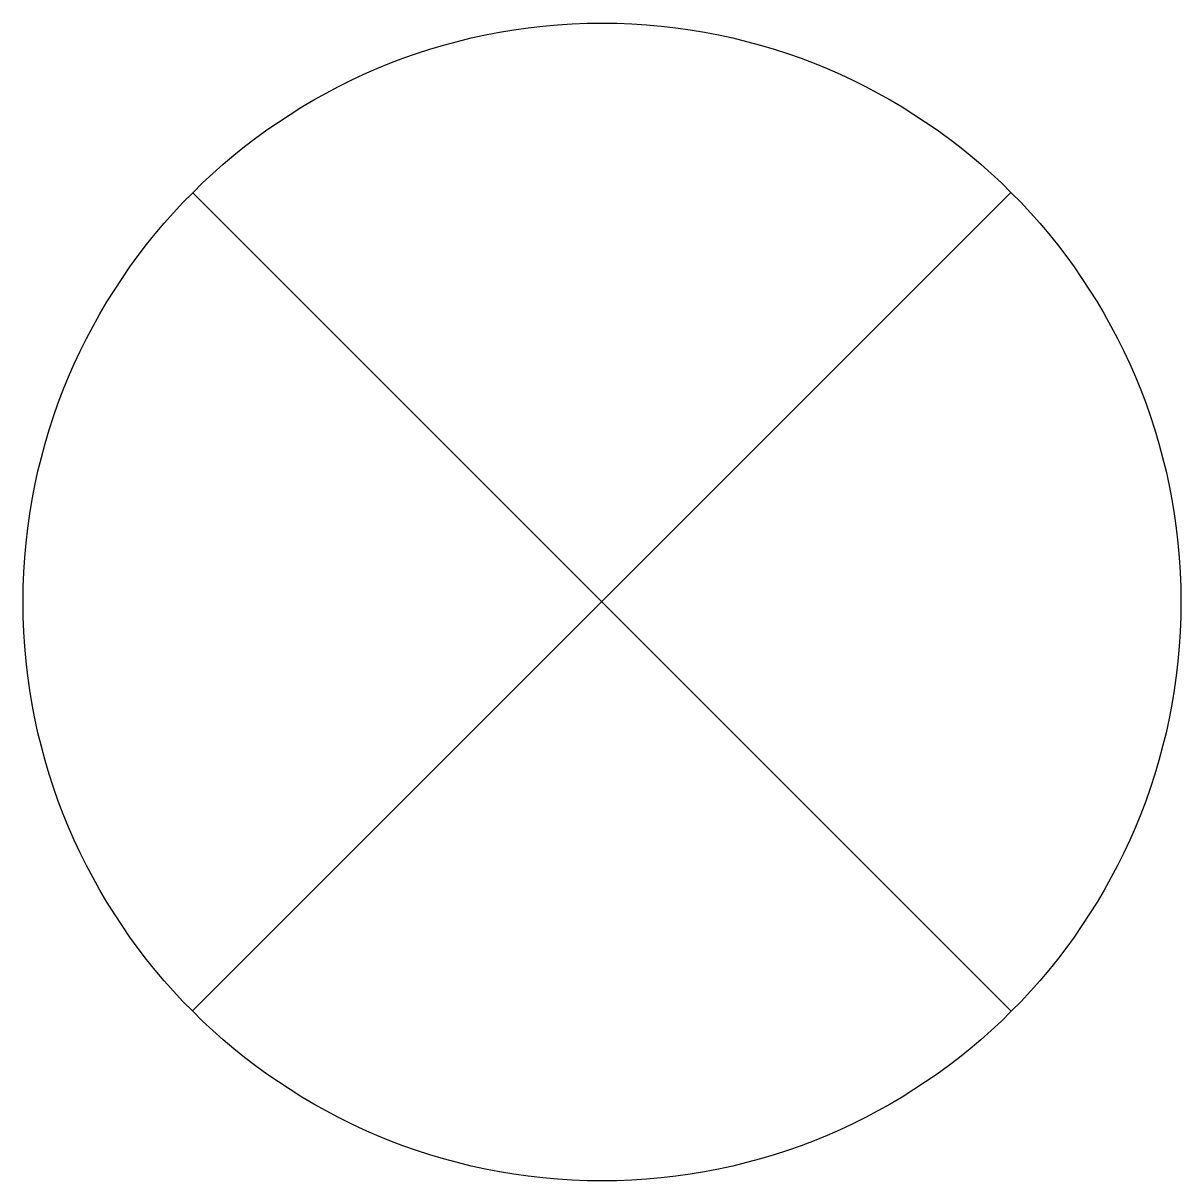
# Model space of a CAD drawing. Header units: millimetres. Extents: x -1 to 1, y -1 to 1.
import ezdxf

# ---------------------------------------------------------------- set-up
doc = ezdxf.new("R2010")
doc.units = ezdxf.units.MM
doc.layers.add('jidou1', color=3, linetype='Continuous')
doc.layers.add('KEISO', color=7, linetype='Continuous')

# ---------------------------------------------------------------- blocks, each defined once
blk = doc.blocks.new('PE1')
at = {"layer": 'KEISO', "color": 3}
for p, q in [((0.7062, -0.7061), (-0.7074, 0.7074)), ((-0.7074, -0.7061), (0.7062, 0.7074))]:
    blk.add_line(p, q, dxfattribs=at)
blk.add_circle((0, 0), 1, dxfattribs=at)

msp = doc.modelspace()

# ---------------------------------------------------------------- block references
at = {"layer": 'jidou1', "color": 3, "linetype": 'Continuous'}
msp.add_blockref('PE1', (0, 0), dxfattribs=at)

doc.saveas('drawing.dxf')
